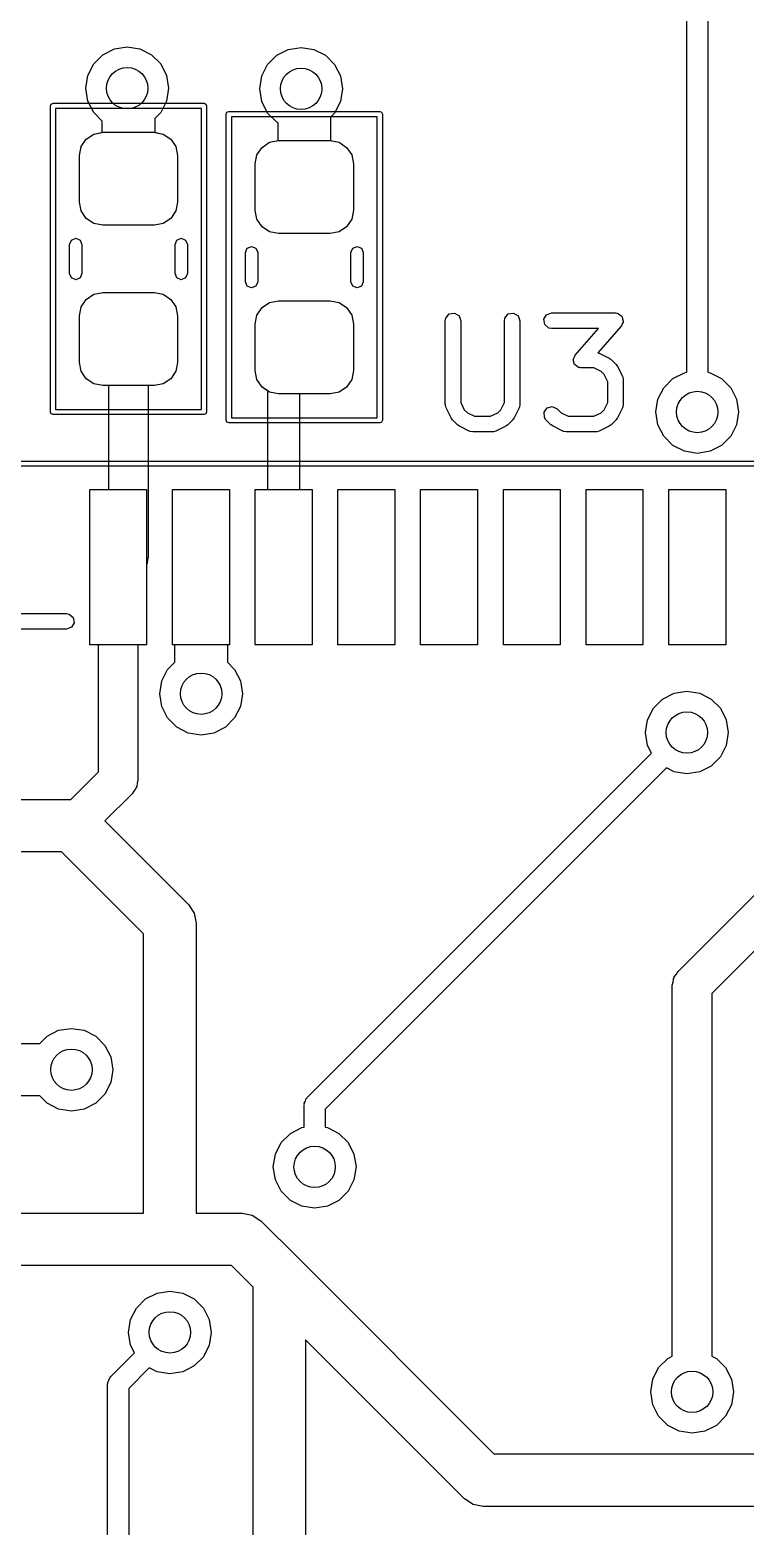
# Model space of a CAD drawing. Extents: x 96 to 198, y -147 to -47.
# Drawn here: x 134.85 to 141.76, y -119.67 to -105.21 of the extents above; entities that cross this region are included whole.
import ezdxf

# ---------------------------------------------------------------- set-up
doc = ezdxf.new("R2010")
doc.units = 0
doc.layers.add('BLACK', color=7, linetype='CONTINUOUS')

msp = doc.modelspace()

# ---------------------------------------------------------------- linework, layer by layer
at = {"layer": 'BLACK', "linetype": 'CONTINUOUS'}
for p, q in [((141.198, -108.516), (141.198, -96.4)), ((141.402, -96.5016), (141.402, -108.516)), ((135.463, -105.534), (135.552, -105.446)), ((135.552, -105.446), (135.663, -105.389)), ((135.663, -105.389), (135.787, -105.369)), ((135.787, -105.369), (135.911, -105.389)), ((135.911, -105.389), (136.022, -105.446)), ((136.022, -105.446), (136.111, -105.534)), ((137.145, -105.54), (137.234, -105.451)), ((137.234, -105.451), (137.345, -105.394)), ((137.345, -105.394), (137.469, -105.375)), ((137.469, -105.375), (137.592, -105.394)), ((137.592, -105.394), (137.704, -105.451)), ((137.704, -105.451), (137.792, -105.54)), ((135.407, -105.646), (135.463, -105.534)), ((136.111, -105.534), (136.167, -105.646)), ((137.088, -105.651), (137.145, -105.54)), ((137.792, -105.54), (137.849, -105.651)), ((135.387, -105.769), (135.407, -105.646)), ((136.167, -105.646), (136.187, -105.769)), ((137.069, -105.775), (137.088, -105.651)), ((137.849, -105.651), (137.869, -105.775)), ((135.407, -105.893), (135.387, -105.769)), ((135.463, -106.004), (135.407, -105.893)), ((136.167, -105.893), (136.111, -106.004)), ((136.187, -105.769), (136.167, -105.893)), ((137.088, -105.899), (137.069, -105.775)), ((137.145, -106.01), (137.088, -105.899)), ((137.849, -105.899), (137.792, -106.01)), ((137.869, -105.775), (137.849, -105.899)), ((135.045, -105.94), (135.052, -105.922)), ((135.045, -108.9), (135.045, -105.94)), ((135.052, -105.922), (135.07, -105.915)), ((135.07, -105.915), (136.53, -105.915)), ((135.095, -105.965), (135.095, -108.875)), ((136.505, -105.965), (135.095, -105.965)), ((135.546, -106.087), (135.463, -106.004)), ((136.111, -106.004), (136.054, -106.061)), ((136.505, -108.875), (136.505, -105.965)), ((136.53, -105.915), (136.548, -105.922)), ((136.548, -105.922), (136.555, -105.94)), ((136.555, -105.94), (136.555, -108.9)), ((136.745, -106.02), (136.752, -106.002)), ((136.745, -108.98), (136.745, -106.02)), ((136.752, -106.002), (136.77, -105.995)), ((136.77, -105.995), (138.23, -105.995)), ((136.795, -106.045), (136.795, -108.955)), ((138.205, -106.045), (136.795, -106.045)), ((137.234, -106.099), (137.145, -106.01)), ((137.792, -106.01), (137.754, -106.048)), ((138.205, -108.955), (138.205, -106.045)), ((138.23, -105.995), (138.248, -106.002)), ((138.248, -106.002), (138.255, -106.02)), ((138.255, -106.02), (138.255, -108.98)), ((135.546, -106.196), (135.546, -106.087)), ((136.054, -106.061), (136.054, -106.196)), ((137.246, -106.105), (137.234, -106.099)), ((137.246, -106.276), (137.246, -106.105)), ((137.754, -106.048), (137.754, -106.276)), ((135.325, -106.42), (135.342, -106.334)), ((135.325, -106.42), (135.342, -106.334)), ((135.325, -106.42), (135.342, -106.334)), ((135.342, -106.334), (135.391, -106.261)), ((135.342, -106.334), (135.391, -106.261)), ((135.342, -106.334), (135.391, -106.261)), ((135.391, -106.261), (135.464, -106.212)), ((135.391, -106.261), (135.464, -106.212)), ((135.391, -106.261), (135.464, -106.212)), ((135.464, -106.212), (135.55, -106.195)), ((135.464, -106.212), (135.55, -106.195)), ((135.464, -106.212), (135.546, -106.196)), ((135.55, -106.195), (136.05, -106.195)), ((135.55, -106.195), (136.05, -106.195)), ((136.05, -106.195), (136.136, -106.212)), ((136.05, -106.195), (136.136, -106.212)), ((136.054, -106.196), (136.136, -106.212)), ((136.136, -106.212), (136.209, -106.261)), ((136.136, -106.212), (136.209, -106.261)), ((136.136, -106.212), (136.209, -106.261)), ((136.209, -106.261), (136.258, -106.334)), ((136.209, -106.261), (136.258, -106.334)), ((136.209, -106.261), (136.258, -106.334)), ((136.258, -106.334), (136.275, -106.42)), ((136.258, -106.334), (136.275, -106.42)), ((136.258, -106.334), (136.275, -106.42)), ((137.091, -106.341), (137.164, -106.292)), ((137.091, -106.341), (137.164, -106.292)), ((137.091, -106.341), (137.164, -106.292)), ((137.164, -106.292), (137.25, -106.275)), ((137.164, -106.292), (137.25, -106.275)), ((137.164, -106.292), (137.246, -106.276)), ((137.25, -106.275), (137.75, -106.275)), ((137.25, -106.275), (137.75, -106.275)), ((137.75, -106.275), (137.836, -106.292)), ((137.75, -106.275), (137.836, -106.292)), ((137.754, -106.276), (137.836, -106.292)), ((137.836, -106.292), (137.909, -106.341)), ((137.836, -106.292), (137.909, -106.341)), ((137.836, -106.292), (137.909, -106.341)), ((135.325, -106.87), (135.325, -106.42)), ((135.325, -106.87), (135.325, -106.42)), ((135.325, -106.87), (135.325, -106.42)), ((136.275, -106.42), (136.275, -106.87)), ((136.275, -106.42), (136.275, -106.87)), ((136.275, -106.42), (136.275, -106.87)), ((137.025, -106.5), (137.042, -106.414)), ((137.025, -106.5), (137.042, -106.414)), ((137.025, -106.5), (137.042, -106.414)), ((137.042, -106.414), (137.091, -106.341)), ((137.042, -106.414), (137.091, -106.341)), ((137.042, -106.414), (137.091, -106.341)), ((137.909, -106.341), (137.958, -106.414)), ((137.909, -106.341), (137.958, -106.414)), ((137.909, -106.341), (137.958, -106.414)), ((137.958, -106.414), (137.975, -106.5)), ((137.958, -106.414), (137.975, -106.5)), ((137.958, -106.414), (137.975, -106.5)), ((137.025, -106.95), (137.025, -106.5)), ((137.025, -106.95), (137.025, -106.5)), ((137.025, -106.95), (137.025, -106.5)), ((137.975, -106.5), (137.975, -106.95)), ((137.975, -106.5), (137.975, -106.95)), ((137.975, -106.5), (137.975, -106.95)), ((135.342, -106.956), (135.325, -106.87)), ((135.342, -106.956), (135.325, -106.87)), ((135.342, -106.956), (135.325, -106.87)), ((136.275, -106.87), (136.258, -106.956)), ((136.275, -106.87), (136.258, -106.956)), ((136.275, -106.87), (136.258, -106.956)), ((135.391, -107.029), (135.342, -106.956)), ((135.391, -107.029), (135.342, -106.956)), ((135.391, -107.029), (135.342, -106.956)), ((135.464, -107.078), (135.391, -107.029)), ((135.464, -107.078), (135.391, -107.029)), ((135.464, -107.078), (135.391, -107.029)), ((136.209, -107.029), (136.136, -107.078)), ((136.209, -107.029), (136.136, -107.078)), ((136.209, -107.029), (136.136, -107.078)), ((136.258, -106.956), (136.209, -107.029)), ((136.258, -106.956), (136.209, -107.029)), ((136.258, -106.956), (136.209, -107.029)), ((137.042, -107.036), (137.025, -106.95)), ((137.042, -107.036), (137.025, -106.95)), ((137.042, -107.036), (137.025, -106.95)), ((137.091, -107.109), (137.042, -107.036)), ((137.091, -107.109), (137.042, -107.036)), ((137.091, -107.109), (137.042, -107.036)), ((137.958, -107.036), (137.909, -107.109)), ((137.958, -107.036), (137.909, -107.109)), ((137.958, -107.036), (137.909, -107.109)), ((137.975, -106.95), (137.958, -107.036)), ((137.975, -106.95), (137.958, -107.036)), ((137.975, -106.95), (137.958, -107.036)), ((135.55, -107.095), (135.464, -107.078)), ((135.55, -107.095), (135.464, -107.078)), ((135.55, -107.095), (135.464, -107.078)), ((136.05, -107.095), (135.55, -107.095)), ((136.05, -107.095), (135.55, -107.095)), ((136.05, -107.095), (135.55, -107.095)), ((136.136, -107.078), (136.05, -107.095)), ((136.136, -107.078), (136.05, -107.095)), ((136.136, -107.078), (136.05, -107.095)), ((137.164, -107.158), (137.091, -107.109)), ((137.164, -107.158), (137.091, -107.109)), ((137.164, -107.158), (137.091, -107.109)), ((137.25, -107.175), (137.164, -107.158)), ((137.25, -107.175), (137.164, -107.158)), ((137.25, -107.175), (137.164, -107.158)), ((137.75, -107.175), (137.25, -107.175)), ((137.75, -107.175), (137.25, -107.175)), ((137.75, -107.175), (137.25, -107.175)), ((137.836, -107.158), (137.75, -107.175)), ((137.836, -107.158), (137.75, -107.175)), ((137.836, -107.158), (137.75, -107.175)), ((137.909, -107.109), (137.836, -107.158)), ((137.909, -107.109), (137.836, -107.158)), ((137.909, -107.109), (137.836, -107.158)), ((135.23, -107.279), (135.248, -107.237)), ((135.23, -107.561), (135.23, -107.279)), ((135.248, -107.237), (135.29, -107.219)), ((135.29, -107.219), (135.332, -107.237)), ((135.332, -107.237), (135.35, -107.279)), ((135.35, -107.279), (135.35, -107.561)), ((136.25, -107.279), (136.268, -107.237)), ((136.25, -107.561), (136.25, -107.279)), ((136.268, -107.237), (136.31, -107.219)), ((136.31, -107.219), (136.352, -107.237)), ((136.352, -107.237), (136.37, -107.279)), ((136.37, -107.279), (136.37, -107.561)), ((136.93, -107.359), (136.948, -107.317)), ((136.948, -107.317), (136.99, -107.299)), ((136.99, -107.299), (137.032, -107.317)), ((137.032, -107.317), (137.05, -107.359)), ((137.95, -107.359), (137.968, -107.317)), ((137.968, -107.317), (138.01, -107.299)), ((138.01, -107.299), (138.052, -107.317)), ((138.052, -107.317), (138.07, -107.359)), ((136.93, -107.641), (136.93, -107.359)), ((137.05, -107.359), (137.05, -107.641)), ((137.95, -107.641), (137.95, -107.359)), ((138.07, -107.359), (138.07, -107.641)), ((135.248, -107.603), (135.23, -107.561)), ((135.29, -107.621), (135.248, -107.603)), ((135.332, -107.603), (135.29, -107.621)), ((135.35, -107.561), (135.332, -107.603)), ((136.268, -107.603), (136.25, -107.561)), ((136.31, -107.621), (136.268, -107.603)), ((136.352, -107.603), (136.31, -107.621)), ((136.37, -107.561), (136.352, -107.603)), ((135.391, -107.811), (135.464, -107.762)), ((135.391, -107.811), (135.464, -107.762)), ((135.391, -107.811), (135.464, -107.762)), ((135.464, -107.762), (135.55, -107.745)), ((135.464, -107.762), (135.55, -107.745)), ((135.464, -107.762), (135.55, -107.745)), ((135.55, -107.745), (136.05, -107.745)), ((135.55, -107.745), (136.05, -107.745)), ((135.55, -107.745), (136.05, -107.745)), ((136.05, -107.745), (136.136, -107.762)), ((136.05, -107.745), (136.136, -107.762)), ((136.05, -107.745), (136.136, -107.762)), ((136.136, -107.762), (136.209, -107.811)), ((136.136, -107.762), (136.209, -107.811)), ((136.136, -107.762), (136.209, -107.811)), ((136.948, -107.683), (136.93, -107.641)), ((136.99, -107.701), (136.948, -107.683)), ((137.032, -107.683), (136.99, -107.701)), ((137.05, -107.641), (137.032, -107.683)), ((137.968, -107.683), (137.95, -107.641)), ((138.01, -107.701), (137.968, -107.683)), ((138.052, -107.683), (138.01, -107.701)), ((138.07, -107.641), (138.052, -107.683)), ((135.325, -107.97), (135.342, -107.884)), ((135.325, -107.97), (135.342, -107.884)), ((135.325, -107.97), (135.342, -107.884)), ((135.342, -107.884), (135.391, -107.811)), ((135.342, -107.884), (135.391, -107.811)), ((135.342, -107.884), (135.391, -107.811)), ((136.209, -107.811), (136.258, -107.884)), ((136.209, -107.811), (136.258, -107.884)), ((136.209, -107.811), (136.258, -107.884)), ((136.258, -107.884), (136.275, -107.97)), ((136.258, -107.884), (136.275, -107.97)), ((136.258, -107.884), (136.275, -107.97)), ((137.042, -107.964), (137.091, -107.891)), ((137.042, -107.964), (137.091, -107.891)), ((137.042, -107.964), (137.091, -107.891)), ((137.091, -107.891), (137.164, -107.842)), ((137.091, -107.891), (137.164, -107.842)), ((137.091, -107.891), (137.164, -107.842)), ((137.164, -107.842), (137.25, -107.825)), ((137.164, -107.842), (137.25, -107.825)), ((137.164, -107.842), (137.25, -107.825)), ((137.25, -107.825), (137.75, -107.825)), ((137.25, -107.825), (137.75, -107.825)), ((137.25, -107.825), (137.75, -107.825)), ((137.75, -107.825), (137.836, -107.842)), ((137.75, -107.825), (137.836, -107.842)), ((137.75, -107.825), (137.836, -107.842)), ((137.836, -107.842), (137.909, -107.891)), ((137.836, -107.842), (137.909, -107.891)), ((137.836, -107.842), (137.909, -107.891)), ((137.909, -107.891), (137.958, -107.964)), ((137.909, -107.891), (137.958, -107.964)), ((137.909, -107.891), (137.958, -107.964)), ((135.325, -108.42), (135.325, -107.97)), ((135.325, -108.42), (135.325, -107.97)), ((135.325, -108.42), (135.325, -107.97)), ((136.275, -107.97), (136.275, -108.42)), ((136.275, -107.97), (136.275, -108.42)), ((136.275, -107.97), (136.275, -108.42)), ((137.025, -108.05), (137.042, -107.964)), ((137.025, -108.05), (137.042, -107.964)), ((137.025, -108.05), (137.042, -107.964)), ((137.025, -108.5), (137.025, -108.05)), ((137.025, -108.5), (137.025, -108.05)), ((137.025, -108.5), (137.025, -108.05)), ((137.958, -107.964), (137.975, -108.05)), ((137.958, -107.964), (137.975, -108.05)), ((137.958, -107.964), (137.975, -108.05)), ((137.975, -108.05), (137.975, -108.5)), ((137.975, -108.05), (137.975, -108.5)), ((137.975, -108.05), (137.975, -108.5)), ((138.863, -108.017), (138.868, -107.992)), ((138.863, -108.827), (138.863, -108.017)), ((138.868, -107.992), (138.901, -107.952)), ((138.901, -107.952), (138.951, -107.944)), ((138.951, -107.944), (138.996, -107.969)), ((138.996, -107.969), (139.013, -108.017)), ((139.013, -108.017), (139.013, -108.809)), ((139.435, -108.017), (139.439, -107.992)), ((139.435, -108.809), (139.435, -108.017)), ((139.439, -107.992), (139.472, -107.952)), ((139.472, -107.952), (139.523, -107.944)), ((139.523, -107.944), (139.567, -107.969)), ((139.567, -107.969), (139.585, -108.017)), ((139.585, -108.017), (139.585, -108.827)), ((139.817, -108.004), (139.842, -107.96)), ((139.826, -108.055), (139.817, -108.004)), ((139.865, -108.088), (139.826, -108.055)), ((139.842, -107.96), (139.89, -107.942)), ((139.89, -107.942), (140.51, -107.942)), ((140.566, -108.067), (140.338, -108.327)), ((140.51, -107.942), (140.521, -107.944)), ((140.521, -107.944), (140.524, -107.944)), ((140.524, -107.944), (140.527, -107.945)), ((140.527, -107.945), (140.535, -107.947)), ((140.535, -107.947), (140.551, -107.96)), ((140.551, -107.96), (140.568, -107.97)), ((140.573, -108.048), (140.566, -108.067)), ((140.568, -107.97), (140.57, -107.976)), ((140.57, -107.976), (140.574, -107.98)), ((140.583, -108.03), (140.573, -108.048)), ((140.574, -107.98), (140.578, -108)), ((140.578, -108), (140.585, -108.019)), ((140.585, -108.019), (140.582, -108.025)), ((140.582, -108.025), (140.583, -108.03)), ((139.89, -108.092), (139.865, -108.088)), ((140.344, -108.092), (139.89, -108.092)), ((140.12, -108.349), (140.344, -108.092)), ((140.112, -108.368), (140.12, -108.349)), ((140.338, -108.327), (140.345, -108.328)), ((140.345, -108.328), (140.348, -108.331)), ((140.348, -108.331), (140.353, -108.331)), ((140.353, -108.331), (140.448, -108.379)), ((135.342, -108.506), (135.325, -108.42)), ((135.342, -108.506), (135.325, -108.42)), ((135.342, -108.506), (135.325, -108.42)), ((135.391, -108.579), (135.342, -108.506)), ((135.391, -108.579), (135.342, -108.506)), ((135.391, -108.579), (135.342, -108.506)), ((136.258, -108.506), (136.209, -108.579)), ((136.258, -108.506), (136.209, -108.579)), ((136.258, -108.506), (136.209, -108.579)), ((136.275, -108.42), (136.258, -108.506)), ((136.275, -108.42), (136.258, -108.506)), ((136.275, -108.42), (136.258, -108.506)), ((137.042, -108.586), (137.025, -108.5)), ((137.042, -108.586), (137.025, -108.5)), ((137.042, -108.586), (137.025, -108.5)), ((137.975, -108.5), (137.958, -108.586)), ((137.975, -108.5), (137.958, -108.586)), ((137.975, -108.5), (137.958, -108.586)), ((140.101, -108.397), (140.103, -108.391)), ((140.108, -108.416), (140.101, -108.397)), ((140.102, -108.385), (140.112, -108.368)), ((140.103, -108.391), (140.102, -108.385)), ((140.111, -108.436), (140.108, -108.416)), ((140.116, -108.44), (140.111, -108.436)), ((140.118, -108.445), (140.116, -108.44)), ((140.135, -108.456), (140.118, -108.445)), ((140.151, -108.469), (140.135, -108.456)), ((140.159, -108.47), (140.151, -108.469)), ((140.162, -108.472), (140.159, -108.47)), ((140.165, -108.471), (140.162, -108.472)), ((140.176, -108.473), (140.165, -108.471)), ((140.301, -108.473), (140.176, -108.473)), ((140.37, -108.508), (140.301, -108.473)), ((140.448, -108.379), (140.466, -108.392)), ((140.466, -108.392), (140.467, -108.393)), ((140.467, -108.393), (140.515, -108.441)), ((140.515, -108.441), (140.528, -108.459)), ((140.528, -108.459), (140.529, -108.46)), ((140.529, -108.46), (140.577, -108.555)), ((135.464, -108.628), (135.391, -108.579)), ((135.464, -108.628), (135.391, -108.579)), ((135.464, -108.628), (135.391, -108.579)), ((135.55, -108.645), (135.464, -108.628)), ((135.55, -108.645), (135.464, -108.628)), ((135.55, -108.645), (135.464, -108.628)), ((135.609, -108.645), (135.55, -108.645)), ((136.05, -108.645), (135.55, -108.645)), ((136.05, -108.645), (135.55, -108.645)), ((135.609, -109.65), (135.609, -108.645)), ((136.05, -108.645), (135.99, -108.645)), ((135.99, -108.645), (135.99, -110.3)), ((136.136, -108.628), (136.05, -108.645)), ((136.136, -108.628), (136.05, -108.645)), ((136.136, -108.628), (136.05, -108.645)), ((136.209, -108.579), (136.136, -108.628)), ((136.209, -108.579), (136.136, -108.628)), ((136.209, -108.579), (136.136, -108.628)), ((137.091, -108.659), (137.042, -108.586)), ((137.091, -108.659), (137.042, -108.586)), ((137.091, -108.659), (137.042, -108.586)), ((137.958, -108.586), (137.909, -108.659)), ((137.958, -108.586), (137.909, -108.659)), ((137.958, -108.586), (137.909, -108.659)), ((140.4, -108.538), (140.37, -108.508)), ((140.435, -108.607), (140.4, -108.538)), ((140.435, -108.809), (140.435, -108.607)), ((140.577, -108.555), (140.584, -108.58)), ((140.584, -108.58), (140.583, -108.585)), ((140.583, -108.585), (140.585, -108.589)), ((140.585, -108.589), (140.585, -108.827)), ((140.976, -108.665), (141.065, -108.576)), ((141.065, -108.576), (141.176, -108.52)), ((141.176, -108.52), (141.198, -108.516)), ((141.402, -108.516), (141.424, -108.52)), ((141.424, -108.52), (141.535, -108.576)), ((141.535, -108.576), (141.624, -108.665)), ((137.148, -108.697), (137.091, -108.659)), ((137.164, -108.708), (137.091, -108.659)), ((137.164, -108.708), (137.091, -108.659)), ((137.148, -109.65), (137.148, -108.697)), ((137.25, -108.725), (137.164, -108.708)), ((137.25, -108.725), (137.164, -108.708)), ((137.75, -108.725), (137.25, -108.725)), ((137.75, -108.725), (137.25, -108.725)), ((137.75, -108.725), (137.452, -108.725)), ((137.452, -108.725), (137.452, -109.65)), ((137.836, -108.708), (137.75, -108.725)), ((137.836, -108.708), (137.75, -108.725)), ((137.836, -108.708), (137.75, -108.725)), ((137.909, -108.659), (137.836, -108.708)), ((137.909, -108.659), (137.836, -108.708)), ((137.909, -108.659), (137.836, -108.708)), ((140.9, -108.9), (140.92, -108.776)), ((140.92, -108.776), (140.976, -108.665)), ((141.624, -108.665), (141.68, -108.776)), ((141.68, -108.776), (141.7, -108.9)), ((135.052, -108.918), (135.045, -108.9)), ((135.07, -108.925), (135.052, -108.918)), ((136.53, -108.925), (135.07, -108.925)), ((135.095, -108.875), (136.505, -108.875)), ((136.548, -108.918), (136.53, -108.925)), ((136.555, -108.9), (136.548, -108.918)), ((138.865, -108.831), (138.863, -108.827)), ((138.864, -108.835), (138.865, -108.831)), ((138.871, -108.86), (138.864, -108.835)), ((138.919, -108.956), (138.871, -108.86)), ((139.013, -108.809), (139.047, -108.878)), ((139.047, -108.878), (139.078, -108.908)), ((139.078, -108.908), (139.146, -108.942)), ((139.301, -108.942), (139.37, -108.908)), ((139.37, -108.908), (139.4, -108.878)), ((139.4, -108.878), (139.435, -108.809)), ((139.577, -108.86), (139.529, -108.956)), ((139.58, -108.853), (139.577, -108.856)), ((139.577, -108.856), (139.577, -108.86)), ((139.585, -108.827), (139.58, -108.853)), ((139.818, -108.903), (139.847, -108.861)), ((139.823, -108.954), (139.818, -108.903)), ((139.847, -108.861), (139.897, -108.847)), ((139.897, -108.847), (139.944, -108.869)), ((139.944, -108.869), (139.983, -108.908)), ((139.983, -108.908), (140.051, -108.942)), ((140.301, -108.942), (140.37, -108.908)), ((140.37, -108.908), (140.4, -108.878)), ((140.4, -108.878), (140.435, -108.809)), ((140.577, -108.86), (140.529, -108.956)), ((140.58, -108.853), (140.577, -108.856)), ((140.577, -108.856), (140.577, -108.86)), ((140.585, -108.827), (140.58, -108.853)), ((140.92, -109.024), (140.9, -108.9)), ((141.115, -114.309), (146.559, -108.865)), ((141.7, -108.9), (141.68, -109.024)), ((136.752, -108.998), (136.745, -108.98)), ((136.77, -109.005), (136.752, -108.998)), ((138.23, -109.005), (136.77, -109.005)), ((136.795, -108.955), (138.205, -108.955)), ((138.248, -108.998), (138.23, -109.005)), ((138.255, -108.98), (138.248, -108.998)), ((138.92, -108.957), (138.919, -108.956)), ((138.933, -108.975), (138.92, -108.957)), ((138.98, -109.023), (138.933, -108.975)), ((138.982, -109.023), (138.98, -109.023)), ((139, -109.037), (138.982, -109.023)), ((139.095, -109.084), (139, -109.037)), ((139.099, -109.085), (139.095, -109.084)), ((139.146, -108.942), (139.301, -108.942)), ((139.353, -109.084), (139.328, -109.092)), ((139.448, -109.037), (139.353, -109.084)), ((139.449, -109.036), (139.448, -109.037)), ((139.467, -109.023), (139.449, -109.036)), ((139.515, -108.975), (139.467, -109.023)), ((139.516, -108.974), (139.515, -108.975)), ((139.529, -108.956), (139.516, -108.974)), ((139.837, -108.975), (139.823, -108.954)), ((139.885, -109.023), (139.837, -108.975)), ((139.887, -109.023), (139.885, -109.023)), ((139.905, -109.037), (139.887, -109.023)), ((140, -109.084), (139.905, -109.037)), ((140.004, -109.085), (140, -109.084)), ((140.051, -108.942), (140.301, -108.942)), ((140.353, -109.084), (140.328, -109.092)), ((140.448, -109.037), (140.353, -109.084)), ((140.449, -109.036), (140.448, -109.037)), ((140.467, -109.023), (140.449, -109.036)), ((140.515, -108.975), (140.467, -109.023)), ((140.516, -108.974), (140.515, -108.975)), ((140.529, -108.956), (140.516, -108.974)), ((140.976, -109.135), (140.92, -109.024)), ((141.68, -109.024), (141.624, -109.135)), ((139.103, -109.088), (139.099, -109.085)), ((139.129, -109.092), (139.103, -109.088)), ((139.319, -109.092), (139.129, -109.092)), ((139.323, -109.091), (139.319, -109.092)), ((139.328, -109.092), (139.323, -109.091)), ((140.008, -109.088), (140.004, -109.085)), ((140.033, -109.092), (140.008, -109.088)), ((140.319, -109.092), (140.033, -109.092)), ((140.323, -109.091), (140.319, -109.092)), ((140.328, -109.092), (140.323, -109.091)), ((141.065, -109.224), (140.976, -109.135)), ((141.176, -109.28), (141.065, -109.224)), ((141.535, -109.224), (141.424, -109.28)), ((146.773, -109.191), (141.44, -114.523)), ((141.624, -109.135), (141.535, -109.224)), ((141.3, -109.3), (141.176, -109.28)), ((141.424, -109.28), (141.3, -109.3)), ((133, -109.375), (146.4, -109.375)), ((146.375, -109.425), (133.025, -109.425)), ((135.425, -111.15), (135.425, -109.65)), ((135.425, -109.65), (135.609, -109.65)), ((135.425, -111.15), (135.425, -109.65)), ((135.425, -109.65), (135.975, -109.65)), ((135.425, -111.15), (135.425, -109.65)), ((135.425, -109.65), (135.975, -109.65)), ((135.975, -109.65), (135.975, -111.15)), ((135.975, -109.65), (135.975, -111.15)), ((136.225, -111.15), (136.225, -109.65)), ((136.225, -109.65), (136.775, -109.65)), ((136.225, -111.15), (136.225, -109.65)), ((136.225, -109.65), (136.775, -109.65)), ((136.225, -111.15), (136.225, -109.65)), ((136.225, -109.65), (136.775, -109.65)), ((136.775, -109.65), (136.775, -111.15)), ((136.775, -109.65), (136.775, -111.15)), ((136.775, -109.65), (136.775, -111.15)), ((137.025, -111.15), (137.025, -109.65)), ((137.025, -109.65), (137.148, -109.65)), ((137.025, -111.15), (137.025, -109.65)), ((137.025, -109.65), (137.575, -109.65)), ((137.025, -111.15), (137.025, -109.65)), ((137.025, -109.65), (137.575, -109.65)), ((137.452, -109.65), (137.575, -109.65)), ((137.575, -109.65), (137.575, -111.15)), ((137.575, -109.65), (137.575, -111.15)), ((137.575, -109.65), (137.575, -111.15)), ((137.825, -111.15), (137.825, -109.65)), ((137.825, -109.65), (138.375, -109.65)), ((137.825, -111.15), (137.825, -109.65)), ((137.825, -109.65), (138.375, -109.65)), ((137.825, -111.15), (137.825, -109.65)), ((137.825, -109.65), (138.375, -109.65)), ((138.375, -109.65), (138.375, -111.15)), ((138.375, -109.65), (138.375, -111.15)), ((138.375, -109.65), (138.375, -111.15)), ((138.625, -111.15), (138.625, -109.65)), ((138.625, -109.65), (139.175, -109.65)), ((138.625, -111.15), (138.625, -109.65)), ((138.625, -109.65), (139.175, -109.65)), ((138.625, -111.15), (138.625, -109.65)), ((138.625, -109.65), (139.175, -109.65)), ((139.175, -109.65), (139.175, -111.15)), ((139.175, -109.65), (139.175, -111.15)), ((139.175, -109.65), (139.175, -111.15)), ((139.425, -111.15), (139.425, -109.65)), ((139.425, -109.65), (139.975, -109.65)), ((139.425, -111.15), (139.425, -109.65)), ((139.425, -109.65), (139.975, -109.65)), ((139.425, -111.15), (139.425, -109.65)), ((139.425, -109.65), (139.975, -109.65)), ((139.975, -109.65), (139.975, -111.15)), ((139.975, -109.65), (139.975, -111.15)), ((139.975, -109.65), (139.975, -111.15)), ((140.225, -111.15), (140.225, -109.65)), ((140.225, -109.65), (140.775, -109.65)), ((140.225, -111.15), (140.225, -109.65)), ((140.225, -109.65), (140.775, -109.65)), ((140.225, -111.15), (140.225, -109.65)), ((140.225, -109.65), (140.775, -109.65)), ((140.775, -109.65), (140.775, -111.15)), ((140.775, -109.65), (140.775, -111.15)), ((140.775, -109.65), (140.775, -111.15)), ((141.025, -111.15), (141.025, -109.65)), ((141.025, -109.65), (141.575, -109.65)), ((141.025, -111.15), (141.025, -109.65)), ((141.025, -109.65), (141.575, -109.65)), ((141.025, -111.15), (141.025, -109.65)), ((141.025, -109.65), (141.575, -109.65)), ((141.575, -109.65), (141.575, -111.15)), ((141.575, -109.65), (141.575, -111.15)), ((141.575, -109.65), (141.575, -111.15)), ((135.98, -110.363), (135.975, -110.371)), ((135.975, -110.371), (135.975, -111.15)), ((135.983, -110.331), (135.98, -110.363)), ((135.99, -110.3), (135.983, -110.331)), ((134.525, -110.85), (135.2, -110.85)), ((135.2, -110.85), (135.226, -110.855)), ((135.226, -110.855), (135.265, -110.887)), ((135.274, -110.938), (135.248, -110.982)), ((135.265, -110.887), (135.274, -110.938)), ((135.2, -111), (134.6, -111)), ((135.248, -110.982), (135.2, -111)), ((135.51, -111.15), (135.425, -111.15)), ((135.975, -111.15), (135.425, -111.15)), ((135.975, -111.15), (135.425, -111.15)), ((135.51, -112.379), (135.51, -111.15)), ((135.975, -111.15), (135.891, -111.15)), ((135.891, -111.15), (135.891, -112.458)), ((136.248, -111.15), (136.225, -111.15)), ((136.775, -111.15), (136.225, -111.15)), ((136.775, -111.15), (136.225, -111.15)), ((136.248, -111.32), (136.248, -111.15)), ((136.775, -111.15), (136.756, -111.15)), ((136.756, -111.15), (136.756, -111.32)), ((137.575, -111.15), (137.025, -111.15)), ((137.575, -111.15), (137.025, -111.15)), ((137.575, -111.15), (137.025, -111.15)), ((138.375, -111.15), (137.825, -111.15)), ((138.375, -111.15), (137.825, -111.15)), ((138.375, -111.15), (137.825, -111.15)), ((139.175, -111.15), (138.625, -111.15)), ((139.175, -111.15), (138.625, -111.15)), ((139.175, -111.15), (138.625, -111.15)), ((139.975, -111.15), (139.425, -111.15)), ((139.975, -111.15), (139.425, -111.15)), ((139.975, -111.15), (139.425, -111.15)), ((140.775, -111.15), (140.225, -111.15)), ((140.775, -111.15), (140.225, -111.15)), ((140.775, -111.15), (140.225, -111.15)), ((141.575, -111.15), (141.025, -111.15)), ((141.575, -111.15), (141.025, -111.15)), ((141.575, -111.15), (141.025, -111.15)), ((136.121, -111.501), (136.178, -111.389)), ((136.178, -111.389), (136.248, -111.32)), ((136.756, -111.32), (136.825, -111.389)), ((136.825, -111.389), (136.882, -111.501)), ((136.102, -111.624), (136.121, -111.501)), ((136.882, -111.501), (136.902, -111.624)), ((136.121, -111.748), (136.102, -111.624)), ((136.902, -111.624), (136.882, -111.748)), ((140.876, -111.765), (140.965, -111.676)), ((140.965, -111.676), (141.076, -111.62)), ((141.076, -111.62), (141.2, -111.6)), ((141.2, -111.6), (141.324, -111.62)), ((141.324, -111.62), (141.435, -111.676)), ((141.435, -111.676), (141.524, -111.765)), ((136.178, -111.859), (136.121, -111.748)), ((136.882, -111.748), (136.825, -111.859)), ((140.82, -111.876), (140.876, -111.765)), ((141.524, -111.765), (141.58, -111.876)), ((136.266, -111.948), (136.178, -111.859)), ((136.378, -112.005), (136.266, -111.948)), ((136.737, -111.948), (136.625, -112.005)), ((136.825, -111.859), (136.737, -111.948)), ((140.8, -112), (140.82, -111.876)), ((141.58, -111.876), (141.6, -112)), ((136.502, -112.024), (136.378, -112.005)), ((136.625, -112.005), (136.502, -112.024)), ((140.82, -112.124), (140.8, -112)), ((141.6, -112), (141.58, -112.124)), ((137.528, -115.528), (140.858, -112.199)), ((140.858, -112.199), (140.82, -112.124)), ((141.524, -112.235), (141.435, -112.324)), ((141.58, -112.124), (141.524, -112.235)), ((135.243, -112.646), (135.51, -112.379)), ((141.001, -112.342), (137.702, -115.642)), ((141.076, -112.38), (141.001, -112.342)), ((141.2, -112.4), (141.076, -112.38)), ((141.324, -112.38), (141.2, -112.4)), ((141.435, -112.324), (141.324, -112.38)), ((135.872, -112.541), (135.852, -112.566)), ((135.874, -112.53), (135.872, -112.541)), ((135.88, -112.521), (135.874, -112.53)), ((135.883, -112.489), (135.88, -112.521)), ((135.891, -112.458), (135.883, -112.489)), ((134.75, -112.646), (135.243, -112.646)), ((135.835, -112.593), (135.572, -112.855)), ((135.852, -112.566), (135.835, -112.593)), ((135.572, -112.855), (136.38, -113.662)), ((135.153, -113.154), (134.75, -113.154)), ((135.946, -113.947), (135.153, -113.154)), ((136.38, -113.662), (136.38, -113.662)), ((136.38, -113.662), (136.435, -113.745)), ((136.435, -113.745), (136.454, -113.842)), ((136.454, -113.842), (136.454, -116.646)), ((135.946, -116.646), (135.946, -113.947)), ((141.059, -114.444), (141.067, -114.413)), ((141.067, -114.413), (141.07, -114.381)), ((141.07, -114.381), (141.076, -114.372)), ((141.076, -114.372), (141.078, -114.361)), ((141.078, -114.361), (141.098, -114.336)), ((141.098, -114.336), (141.115, -114.309)), ((141.059, -118.029), (141.059, -114.444)), ((141.44, -114.523), (141.44, -118.029)), ((135.124, -114.879), (135.248, -114.86)), ((135.248, -114.86), (135.371, -114.879)), ((134.04, -115.006), (134.943, -115.006)), ((134.943, -115.006), (135.013, -114.936)), ((135.013, -114.936), (135.124, -114.879)), ((135.371, -114.879), (135.483, -114.936)), ((135.483, -114.936), (135.571, -115.025)), ((135.571, -115.025), (135.628, -115.136)), ((135.628, -115.136), (135.648, -115.26)), ((135.648, -115.26), (135.628, -115.384)), ((135.628, -115.384), (135.571, -115.495)), ((134.943, -115.514), (134.75, -115.514)), ((135.013, -115.584), (134.943, -115.514)), ((135.124, -115.64), (135.013, -115.584)), ((135.483, -115.584), (135.371, -115.64)), ((135.571, -115.495), (135.483, -115.584)), ((137.498, -115.6), (137.501, -115.592)), ((137.5, -115.584), (137.51, -115.563)), ((137.501, -115.592), (137.5, -115.584)), ((137.51, -115.563), (137.518, -115.54)), ((137.518, -115.54), (137.524, -115.535)), ((137.524, -115.535), (137.528, -115.528)), ((135.248, -115.66), (135.124, -115.64)), ((135.371, -115.64), (135.248, -115.66)), ((137.498, -115.816), (137.498, -115.6)), ((137.702, -115.642), (137.702, -115.816)), ((137.276, -115.965), (137.365, -115.876)), ((137.365, -115.876), (137.476, -115.82)), ((137.476, -115.82), (137.498, -115.816)), ((137.702, -115.816), (137.724, -115.82)), ((137.724, -115.82), (137.835, -115.876)), ((137.835, -115.876), (137.924, -115.965)), ((137.22, -116.076), (137.276, -115.965)), ((137.924, -115.965), (137.98, -116.076)), ((137.2, -116.2), (137.22, -116.076)), ((137.98, -116.076), (138, -116.2)), ((137.22, -116.324), (137.2, -116.2)), ((138, -116.2), (137.98, -116.324)), ((137.276, -116.435), (137.22, -116.324)), ((137.365, -116.524), (137.276, -116.435)), ((137.924, -116.435), (137.835, -116.524)), ((137.98, -116.324), (137.924, -116.435)), ((137.476, -116.58), (137.365, -116.524)), ((137.6, -116.6), (137.476, -116.58)), ((137.724, -116.58), (137.6, -116.6)), ((137.835, -116.524), (137.724, -116.58)), ((134.75, -116.646), (135.946, -116.646)), ((136.454, -116.646), (136.9, -116.646)), ((136.9, -116.646), (136.997, -116.665)), ((136.997, -116.665), (137.08, -116.72)), ((137.08, -116.72), (137.08, -116.72)), ((137.08, -116.72), (137.439, -117.08)), ((136.2, -117.154), (134.75, -117.154)), ((136.795, -117.154), (136.2, -117.154)), ((137.005, -117.364), (136.795, -117.154)), ((137.439, -117.08), (137.439, -117.08)), ((137.439, -117.08), (139.334, -118.975)), ((135.876, -117.565), (135.965, -117.476)), ((135.965, -117.476), (136.076, -117.42)), ((136.076, -117.42), (136.2, -117.4)), ((136.2, -117.4), (136.324, -117.42)), ((136.324, -117.42), (136.435, -117.476)), ((136.435, -117.476), (136.524, -117.565)), ((137.005, -121.759), (137.005, -117.364)), ((135.82, -117.676), (135.876, -117.565)), ((136.524, -117.565), (136.58, -117.676)), ((135.8, -117.8), (135.82, -117.676)), ((136.58, -117.676), (136.6, -117.8)), ((135.82, -117.924), (135.8, -117.8)), ((136.6, -117.8), (136.58, -117.924)), ((139.049, -119.409), (137.513, -117.872)), ((137.513, -117.872), (137.513, -121.05)), ((135.628, -118.228), (135.858, -117.999)), ((135.858, -117.999), (135.82, -117.924)), ((136.524, -118.035), (136.435, -118.124)), ((136.58, -117.924), (136.524, -118.035)), ((140.926, -118.14), (141.015, -118.052)), ((141.015, -118.052), (141.059, -118.029)), ((141.44, -118.029), (141.485, -118.052)), ((141.485, -118.052), (141.574, -118.14)), ((136.001, -118.142), (135.802, -118.342)), ((136.076, -118.18), (136.001, -118.142)), ((136.2, -118.2), (136.076, -118.18)), ((136.324, -118.18), (136.2, -118.2)), ((136.435, -118.124), (136.324, -118.18)), ((140.87, -118.252), (140.926, -118.14)), ((141.574, -118.14), (141.63, -118.252)), ((135.598, -118.3), (135.601, -118.292)), ((135.598, -121.05), (135.598, -118.3)), ((135.6, -118.284), (135.61, -118.263)), ((135.601, -118.292), (135.6, -118.284)), ((135.61, -118.263), (135.618, -118.24)), ((135.618, -118.24), (135.624, -118.235)), ((135.624, -118.235), (135.628, -118.228)), ((135.802, -118.342), (135.802, -121.05)), ((140.85, -118.375), (140.87, -118.252)), ((141.63, -118.252), (141.65, -118.375)), ((140.87, -118.499), (140.85, -118.375)), ((141.65, -118.375), (141.63, -118.499)), ((140.926, -118.611), (140.87, -118.499)), ((141.015, -118.699), (140.926, -118.611)), ((141.574, -118.611), (141.485, -118.699)), ((141.63, -118.499), (141.574, -118.611)), ((141.126, -118.756), (141.015, -118.699)), ((141.25, -118.775), (141.126, -118.756)), ((141.374, -118.756), (141.25, -118.775)), ((141.485, -118.699), (141.374, -118.756)), ((139.334, -118.975), (145.329, -118.975)), ((139.132, -119.464), (139.049, -119.409)), ((139.229, -119.483), (139.132, -119.464)), ((144.65, -119.483), (139.229, -119.483))]:
    msp.add_line(p, q, dxfattribs=at)
at = {"layer": 'BLACK'}
for centre in [(135.787, -105.769), (137.469, -105.775), (141.3, -108.9), (136.502, -111.624), (141.2, -112), (135.248, -115.26), (137.6, -116.2), (136.2, -117.8), (141.25, -118.375)]:
    msp.add_circle(centre, 0.2, dxfattribs=at)

doc.saveas('drawing.dxf')
